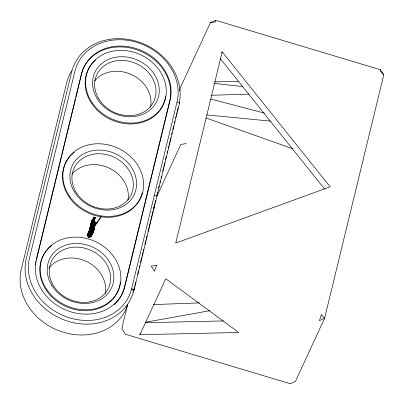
<?xml version="1.0" encoding="UTF-8"?>
<svg xmlns="http://www.w3.org/2000/svg" width="404" height="404" viewBox="0 0 404 404"><rect width="100%" height="100%" fill="white"/><g stroke="black" fill="none" stroke-linecap="round" stroke-linejoin="round"><path stroke-width="0.61" d="M88.395 234.815L88.294 235.411L87.198 235.406L87.173 235.062L88.294 235.032L88.567 234.482C89.466 233.512 91.218 234.956 90.233 235.992C89.491 236.835 87.84 235.845 88.395 234.815L88.168 236.85L89.784 237.087L90.4 236.542L91.178 236.603C90.471 235.492 88.764 236.658 88.39 235.194L87.587 235.684L87.213 234.719L87.618 233.876L88.749 233.704L89.112 233.174L89.077 231.275L89.562 230.724L89.35 229.957L90.36 226.487L91.91 226.189L90.663 224.947L92.102 226.599L92.854 225.725L93.854 226.215L94.617 223.776L94.728 222.038L94.132 219.912L93.056 219.715L91.597 220.892L91.324 222.028C91.425 220.231 93.395 219.367 93.566 217.615L93.96 217.135L95.4 217.443L95.011 217.695L93.768 217.387L94.213 218.17L93.359 218.261L94.531 218.857L95.112 217.483L93.465 217.827L94.379 219.296L93.359 218.261L93.799 217.923L93.465 217.827M87.198 235.406L87.33 234.391L88.466 234.699C89.259 233.795 90.971 234.982 90.233 235.992L90.713 236.623L91.279 236.385M95.4 217.443L93.324 218.614L93.445 219.236L92.955 219.933L94.208 220.18L93.768 220.725L94.728 222.038L94.491 222.402L95.203 222.155L95.097 225.043L93.657 226.366L94.258 226.957L101.101 216.802L95.097 225.043L94.107 224.745L94.147 225.402L94.859 225.427L95.097 225.043L94.329 224.664L94.011 224.957L94.667 227.306L94.026 229.103L92.465 227.917L90.112 227.21L89.733 229.73L91.733 230.331L92.905 231.522L93.082 230.977L91.96 228.856L90.269 226.932L92.157 226.407L90.36 226.487L93.42 227.598L92.662 230.134L92.738 230.714L93.647 231.497L92.465 231.391L92.738 230.714L93.218 230.815L93.647 231.497L93.39 232.452L94.208 228.477L93.405 227.477L94.99 222.018L94.612 222.22M89.35 229.957L89.708 228.876L89.966 228.952L89.733 229.73L91.789 230.103L93.127 231.714L93.102 232.79L93.354 231.8L92.37 231.81L92.44 232.598L92.91 231.79L93.647 231.497L92.905 231.522L93.218 230.815L93.89 230.507L92.561 230.346L93.763 229.861L93.925 230.164C92.233 229.921 90.385 230.593 89.713 232.285L89.845 232.573L90.779 231.224L90.607 234.264L90.249 234.921L90.4 235.663L91.36 236.31L92.895 230.553L92.465 231.391L92.738 230.714L93.546 231.714M93.703 222.028L94.107 220.862L93.703 220.988L93.768 220.725L94.006 221.079L93.869 220.508L94.172 220.599L94.051 221.387L93.45 222.543L92.395 222.225L93.056 219.715L92.95 221.301L93.526 222.811L93.869 220.508L93.056 219.715L93.445 219.236L94.526 219.438L95.112 217.483L94.98 218.402L94.602 217.327L94.137 217.902L94.339 217.251L93.859 217.352L93.885 216.867L94.334 217.65L93.566 217.615M93.733 221.801L94.051 221.387L94.728 222.038L94.445 223.513L95.263 223.766L94.839 222.705C94.147 222.528 94.647 222.084 95.203 222.155L95.561 223.19L95.884 222.286L95.203 222.155L94.551 222.796L94.556 222.387L94.743 222.922L94.051 221.387L92.688 221.22L91.425 221.816L91.698 220.68L93.369 218.973L94.379 219.296L94.339 217.251L93.753 217.791L93.859 217.352M94.592 222.185L94.445 223.513L94.844 223.897L94.996 225.255L94.799 224.594M95.884 222.286L95.051 223.821L95.198 224.427L95.253 222.988L95.884 222.286L94.627 222.251M93.243 219.892L94.036 220.129L94.233 219.862L93.369 218.973L93.349 219.453L94.526 219.438L94.036 220.129L93.243 219.892L93.258 219.493L94.243 219.478L94.112 220.397L93.243 219.892L93.445 219.236L92.955 219.933M89.607 229.093L88.951 231.785L89.946 232.356L89.572 234.431L90.35 234.704L89.946 236.986L89.688 237.305L88.521 237.052L89.673 234.214L89.143 234.381L88.749 233.704L89.112 233.174L90.627 233.628L90.809 234.658L91.501 235.285L91.36 236.31L90.233 235.992M93.804 220.771L92.95 221.301L92.758 222.089L93.622 222.594L93.496 223.079L91.248 222.528L91.37 223.195L91.006 223.331L90.829 224.25L91.804 224.664L92.359 223.735L91.107 223.114L90.733 224.467L91.248 222.528L92.359 223.735L92.168 224.528L93.021 225.028L93.758 226.154L94.031 227.654L94.248 225.19L94.996 225.255M93.208 231.457L92.561 231.174L92.324 232.012L90.94 232.79L91.137 231.33L89.713 232.285L89.329 231.593L89.759 230.906L91.344 231.149L91.541 231.714L90.94 232.79L91.415 232.239C92.354 231.719 94.076 233.33 93.127 231.714L92.44 232.598L92.91 231.79L92.561 231.174L91.445 231.931L91.137 231.33M88.9 237.198L87.89 236.032L88.446 235.769L88.86 234.259L88.466 234.699L87.517 234.088L88.85 233.492L89.052 231.573L89.158 232.366L89.845 232.573L90.779 231.224L90.274 233.421L89.572 234.431L89.405 233.406L89.946 232.356L89.158 232.366L90.809 234.658L90.35 234.704L89.223 236.047L88.9 237.198L89.688 237.305L89.552 236.31L90.35 234.704M91.006 223.331L91.021 224.427L92.976 225.018L91.804 224.664L92.258 223.952L91.248 222.528L93.44 223.306L94.733 223.003L95.501 223.382L94.652 223.528L95.299 224.21L94.753 224.866L94.329 224.664L94.011 224.957L94.814 225.351L94.486 226.917L92.854 225.725L90.663 224.947M94.415 223.296L94.95 223.735L94.546 223.301L94.95 223.735L95.359 223.553L95.061 224.599L94.349 224.573L94.728 226.078L94.632 226.72L94.193 226.866L94.516 227.927L93.728 227.937L95.157 224.382L94.213 224.129L95.051 223.821L94.213 224.129L94.531 223.831L94.349 224.573L95.061 224.599L95.299 224.21L94.551 223.74L95.263 223.766L95.501 223.382L94.415 223.296L94.99 222.018L95.662 222.973L95.102 222.367M94.334 228.664L94.026 229.103L93.087 228.821L93.329 228.199L94.334 228.664L93.188 228.608L91.935 229.336L93.077 224.801L92.92 225.245L91.854 224.563M91.859 229.073L92.208 227.836L92.365 228.129L91.859 229.073L91.173 228.619L91.365 227.826L93.864 227.154L94.193 226.866L93.642 226.583L93.758 226.154M91.733 230.331L91.314 232.457L90.738 232.608L91.269 231.704L90.552 231.159L91.243 231.366L91.445 231.931L91.036 231.548L91.733 230.331L89.678 229.957L89.279 230.447L89.537 230.527L89.375 230.23M93.46 228.033L93.46 228.932L93.571 228.23L93.087 228.821L93.46 228.033L94.127 228.886L93.481 229.694L93.829 229.118L93.46 228.033C94.268 228.108 94.42 229.214 93.46 228.932L93.137 228.608L93.42 227.598L94.667 227.306L94.031 227.654L93.541 227.306L94.066 225.841L93.657 226.366M93.698 218.135L93.551 218.806L93.223 218.832L94.531 218.857M94.698 224.796L94.844 225.063L94.844 224.351L94.213 224.129M93.541 227.306L93.794 226.947L93.405 227.477L93.864 227.154L94.516 227.927L93.592 228.417L93.521 228.669L94.208 228.477L94.238 228.881L93.824 228.366L93.238 228.391L94.283 228.29L94.127 228.886M153.682 209.403L154.737 204.005M90.809 234.658L91.415 232.239L90.607 234.264L89.961 234.623L90.173 233.638L89.9 233.28L90.678 231.442M92.471 231.593L92.309 232.406L92.91 231.79L92.471 231.593L93.102 232.79L93.385 232.462L92.885 232.643M91.905 224.447L92.097 223.659L91.122 224.215M94.516 227.927L93.324 227.816L93.506 227.26L94.011 227.598L93.728 227.937L94.011 227.598L93.637 227.088L93.728 227.937L93.42 227.598L92.465 227.917L92.117 228.558M36.234 259.833L47.243 214.529M47.541 213.307L50.071 202.899M50.369 201.672L61.378 156.368M61.676 155.146L75.513 98.212M75.811 96.985L81.32 74.336A46.334 39.38 24.8 0 1 134.875 49.136A46.334 39.38 24.8 0 1 169.741 100.874L124.356 287.592A46.334 39.38 24.8 0 1 119.635 298.344M89.759 230.906L88.951 231.785L89.36 232.179L89.562 230.724L89.077 231.275L89.759 230.906L89.814 232.073L89.158 232.366M89.966 228.952L89.537 230.527L89.774 229.74L91.688 230.315M90.026 228.518L90.809 228.755L91.264 228.043L90.37 226.72L90.127 228.305L89.739 228.558M91.859 220.973L91.698 220.68L91.96 220.756L91.612 221.993L91.597 220.892M90.91 228.538L91.102 227.75L89.834 228.346M89.961 234.623L91.269 231.704M90.269 226.932L92.359 227.558L92.253 226.189L91.238 225.24L91.809 226.407L90.264 226.7L91.91 226.189L90.562 225.164L92.157 226.407L91.238 225.24L92.809 225.715M92.976 225.018L91.526 224.579M93.44 223.306L93.395 223.296M127.538 304.838L122.367 326.119L122.079 329.245L125.462 334.27L290.284 383.734L295.486 381.29L324.619 318.241L383.8 74.755L380.416 69.73L215.59 20.266L210.393 22.71L180.265 87.91L179.533 90.93M177.002 102.071L131.623 288.794A53.53 45.495 24.8 0 1 69.74 317.908A53.53 45.495 24.8 0 1 29.467 258.136L74.846 71.412A53.53 45.495 24.8 0 1 136.729 42.304A53.53 45.495 24.8 0 1 177.002 102.071L179.578 102.843L134.199 289.567L133.073 292.001M179.25 102.975A56.232 47.788 24.8 0 0 136.012 41.157A56.232 47.788 24.8 0 0 71.675 71.932L26.29 258.656A56.232 47.788 24.8 0 0 68.599 321.438A56.232 47.788 24.8 0 0 133.598 290.86L134.492 287.188M134.784 285.976L135.683 282.295M137.602 274.382L138.506 270.675M139.234 267.67L139.693 265.787M140.435 262.726L141.759 257.298M142.051 256.075L142.945 252.414M143.263 251.106L143.708 249.273M144.869 244.481L145.788 240.708M146.086 239.486L146.95 235.941M148.021 231.537L150.212 222.518M150.546 221.139L150.99 219.306M151.248 218.246L153.03 210.923M153.368 209.519L154.217 206.04M155 202.813L155.575 200.45M156.883 195.056L157.479 192.617M158.514 188.345L159.11 185.906M159.853 182.85L160.297 181.022M161.039 177.972L161.484 176.139M162.671 171.261L163.559 167.599M163.857 166.377L164.746 162.716M165.488 159.666L166.377 156.005M167.12 152.954L167.564 151.121M168.306 148.071L168.751 146.238M169.049 145.021L169.64 142.577M169.938 141.36L170.826 137.698M171.569 134.648L172.013 132.815M172.755 129.765L173.644 126.104M174.387 123.053L174.831 121.22M175.573 118.17L176.018 116.342M176.316 115.12L176.907 112.681M177.204 111.459L178.093 107.797M139.93 334.689L165.781 278.74L238.703 332.482L139.93 334.689L140.223 333.497M222.2 51.853L175.73 243.056L330.139 186.82L222.2 51.853L221.715 52.909M88.496 233.719L89.052 231.573M91.476 235.987L91.622 235.426L90.4 235.663L91.577 235.769L91.36 236.31M89.799 233.492L89.011 233.386L89.143 234.381L89.405 233.406L89.112 233.174M90.062 234.411L89.223 236.047L89.552 236.31L89.289 237.284L88.835 235.85M91.96 220.756L91.612 221.993L93.546 222.326M93.506 227.26L93.324 227.816L94.415 228.144L93.814 227.588L94.374 227.371L94.733 226.508L94.496 226.099L94.486 226.917M88.951 231.785L89.324 231.411M92.905 231.522L92.996 230.75L93.89 230.507L92.92 230.219L94.026 229.947L92.824 230.437M94.006 221.079L94.172 220.599L94.006 221.079L93.768 220.725M90.809 226.851L92.203 226.386L90.809 226.851L92.359 227.558L92.253 226.189L92.102 226.599M94.556 222.594L94.713 222.134M91.173 232.098L90.526 233.84M94.652 223.528L94.43 224.048L95.051 223.821M92.496 222.013L92.95 221.301L92.395 222.225M91.713 221.776L94.632 223.215L94.945 223.281L95.349 222.357L95.384 222.806L95.718 222.66M92.91 231.79L92.981 232.426L92.541 232.386C91.819 231.684 93.001 231.709 93.491 232.017L93.395 232.229M93.829 218.357L93.799 217.923L93.622 218.438L93.46 218.049L94.314 217.958L93.905 218.912L93.718 218.226M93.652 218.594L94.475 219.084L93.93 218.14L93.622 218.438M92.592 221.437L92.849 221.513L92.592 221.437L92.657 222.306L93.45 222.543M94.213 218.17L93.768 217.387M90.011 227.422L90.375 227.285M92.067 224.745L92.097 223.659M88.294 235.411L87.173 235.062L87.315 234.502M87.33 234.391L87.618 233.876L88.567 234.482L88.294 235.032L87.431 234.179M95.006 217.923L94.647 218.18L95.011 217.695M92.359 223.735L91.996 223.872M89.228 231.805L89.36 232.179M91.001 227.962L91.365 227.826L90.809 228.755L91.072 228.836L91.102 227.75M93.339 223.523L93.496 223.079M91.072 228.836L93.925 230.164M87.688 235.471L88.168 236.85L89.244 234.163L88.764 234.477L87.981 234.067L88.86 234.259M92.753 225.942L92.905 225.498M92.359 227.558L92.365 228.129L92.107 228.053M89.572 234.431L88.547 235.552M94.011 224.957L94.329 224.664M93.642 226.583L94.097 227.083L94.587 226.7M94.248 225.19L94.859 225.427L95.097 225.043M94.743 224.109L95.046 223.523M95.384 222.806L94.632 223.215M94.849 224.649L94.541 224.942L95.157 224.382L94.748 224.568L94.344 224.129L94.753 224.866L94.844 224.351L94.753 224.866M95.612 222.766L95.248 223.402L95.788 222.503L95.561 223.19L95.046 223.064M93.869 226.558L94.258 226.957L94.728 226.078M93.324 227.816L94.011 227.598M91.072 232.315L91.415 232.239M94.642 225.185L94.369 226.038L94.955 225.215M93.662 230.073L92.829 229.432L93.582 229.477L93.763 229.861L93.284 230.169M94.082 226.679L94.566 227.518M93.571 228.23L93.824 228.366L93.46 228.932L93.329 228.199M92.895 230.553L92.637 230.931L93.218 230.815L92.637 230.931M92.243 232.194L92.652 231.739L92.324 232.012L91.541 231.714L92.42 231.795L92.541 232.386L91.501 235.285L90.405 235.279L91.208 234.79L90.708 234.047M93.369 228.275L94.041 228.305M92.895 230.967L92.981 231.189M89.688 237.305L90.4 236.542L89.946 236.986L89.552 236.31M94.107 228.694L94.283 228.29L93.94 228.523M90.299 236.754L90.814 236.411L90.299 236.754L89.653 236.098M92.652 231.739L92.309 232.406L93.127 231.714L93.102 232.79M93.253 232.017L93.026 231.926M179.184 103.707L179.578 102.843M93.91 227.376L93.91 227.816L93.91 227.376L94.667 227.306M93.284 232.679L93.491 232.234M94.369 226.038L94.814 225.351L94.142 224.962L94.814 225.351M93.198 232.573L91.526 235.638L90.405 235.279M93.385 232.462L91.597 235.067L91.208 234.79L91.501 235.285M89.713 232.285L90.552 231.159L91.243 231.366M88.521 237.052L89.127 236.259M89.814 232.073L90.552 231.159M94.374 227.371L94.031 227.654L93.864 227.154M90.036 236.002L90.329 235.779M95.102 223.134L95.662 222.973M88.4 233.936L88.749 233.704L88.764 234.477M88.734 236.067L88.087 236.426L87.986 235.815M94.157 227.432L93.814 227.588M89.178 231.058L89.658 231.118L89.077 231.275M94.228 224.877L94.642 224.725M93.339 219.675L94.243 219.478L93.273 219.185M145.314 322.296L209.752 310.691M210.393 22.71L215.68 21.846L215.59 20.266M186.087 143.592L180.8 144.455L156.888 196.208L154.313 195.435M90.738 232.608L91.036 232.573M93.617 219.968L94.122 220.15M153.485 304.586L199.424 302.899M211.201 95.278L248.864 94.112M145.349 322.685L223.362 320.938M214.963 81.83L238.926 81.502M91.132 228.709L91.471 228.709M91.142 225.457L92.854 225.725M95.081 218.185L94.647 218.18L94.98 218.402M90.249 234.921L91.107 235.007L90.905 234.441M206.803 114.893L270.624 121.124M87.587 235.684L88.446 235.769M214.201 83.401L242.905 86.587M92.728 229.649L93.763 229.861M90.653 230.942L89.562 230.724L89.658 231.118M94.9 223.962L95.046 224.23L94.844 223.897M92.834 223.159L91.147 222.745L92.243 223.134M210.802 99.041L264.373 113.095M87.213 234.719L88.294 235.032M93.698 221.523L93.955 221.599L93.794 221.306M92.698 223.084L91.248 222.528M92.516 227.119L90.905 226.634L92.415 227.331M91.96 228.856L90.127 228.305L92.036 229.124M92.561 231.174L93.001 231.305L92.627 230.901M134.199 289.567L131.623 288.794L133.598 290.86M92.662 230.134L93.789 230.724M206.131 118.034L292.794 148.768M89.935 236.214L90.713 236.623M92.465 227.917L93.582 229.477M383.8 74.755L380.502 71.311L380.416 69.73M220.306 58.646L324.695 189.183M91.107 223.114L91.269 223.412M90.112 227.21L90.274 227.502M89.708 228.876L89.87 229.169M91.168 231.921L91.314 232.457M95.344 223.185L95.4 223.594M91.344 231.149L91.445 231.931M127.77 304.591A56.232 47.788 24.8 0 1 61.918 331.78A56.232 47.788 24.8 0 1 21.271 269.519L66.655 82.8A56.232 47.788 24.8 0 1 71.705 70.801M141.501 195.612A41.385 35.173 24.8 0 1 82.118 209.61A41.385 35.173 24.8 0 1 74.346 152.252M142.324 192.814A41.385 35.173 24.8 0 1 141.688 195.061M120.099 283.881A41.385 35.173 24.8 0 1 67.609 307.217A41.385 35.173 24.8 0 1 44.521 253.409M45.167 252.439A41.385 35.173 24.8 0 1 46.955 250.116M47.339 249.672A41.385 35.173 24.8 0 1 51.651 245.612M120.336 282.133A41.385 35.173 24.8 0 1 120.19 283.3M119.306 298.829A46.334 39.38 24.8 0 1 114.206 304.646M35.274 264.559A46.334 39.38 24.8 0 1 35.456 263.383M35.673 262.211A46.334 39.38 24.8 0 1 35.936 261.06M165.574 96.576A41.385 35.173 24.8 0 1 108.641 118.483A41.385 35.173 24.8 0 1 95.657 60.029M94.587 81.047A31.492 26.765 24.8 0 1 131.744 74.705A31.492 26.765 24.8 0 1 150.495 107.307M97.253 223.372A34.189 29.058 24.8 0 1 93.072 222.7M94.627 219.241A31.492 26.765 24.8 0 1 92.935 218.862M71.897 174.412A31.492 26.765 24.8 0 1 108.721 167.912A31.492 26.765 24.8 0 1 127.927 200.061M48.823 268.266A31.492 26.765 24.8 0 1 85.698 261.125A31.492 26.765 24.8 0 1 105.232 293.42M81.714 73.472L36.335 260.196A46.334 39.38 24.8 0 0 71.195 311.928A46.334 39.38 24.8 0 0 124.755 286.734L170.14 100.01A46.334 39.38 24.8 0 0 135.274 48.278A46.334 39.38 24.8 0 0 81.714 73.472M91.37 223.195L91.021 224.427L91.37 223.195M156.499 265.332L154.596 271.22L151.212 266.196L156.499 265.332M321.321 314.802L319.418 320.685L324.619 318.241L321.321 314.802M95.253 222.988L94.945 223.281L95.253 222.988M91.461 236.093L91.178 236.603L91.461 236.093M69.715 196.465A41.385 35.173 24.8 0 0 139.466 200.025A41.385 35.173 24.8 0 0 100.525 143.819A41.385 35.173 24.8 0 0 69.715 196.465M47.021 289.83A41.385 35.173 24.8 0 0 116.771 293.39A41.385 35.173 24.8 0 0 77.836 237.178A41.385 35.173 24.8 0 0 47.021 289.83M92.405 103.106A41.385 35.173 24.8 0 0 162.156 106.666A41.385 35.173 24.8 0 0 123.215 50.455A41.385 35.173 24.8 0 0 92.405 103.106M97.066 98.46A34.189 29.058 24.8 0 0 154.818 104.823A34.189 29.058 24.8 0 0 125.891 56.944A34.189 29.058 24.8 0 0 97.066 98.46M51.687 285.179A34.189 29.058 24.8 0 0 109.433 291.547A34.189 29.058 24.8 0 0 80.507 243.668A34.189 29.058 24.8 0 0 51.687 285.179M99.339 99.758A31.492 26.765 24.8 0 0 152.49 103.858A31.492 26.765 24.8 0 0 124.164 60.484A31.492 26.765 24.8 0 0 99.339 99.758M74.376 191.819A34.189 29.058 24.8 0 0 132.128 198.187A34.189 29.058 24.8 0 0 103.202 150.308A34.189 29.058 24.8 0 0 74.376 191.819M76.644 193.117A31.492 26.765 24.8 0 0 129.8 197.223A31.492 26.765 24.8 0 0 101.47 153.843A31.492 26.765 24.8 0 0 76.644 193.117M53.954 286.481A31.492 26.765 24.8 0 0 107.105 290.582A31.492 26.765 24.8 0 0 78.78 247.208A31.492 26.765 24.8 0 0 53.954 286.481"/></g></svg>
